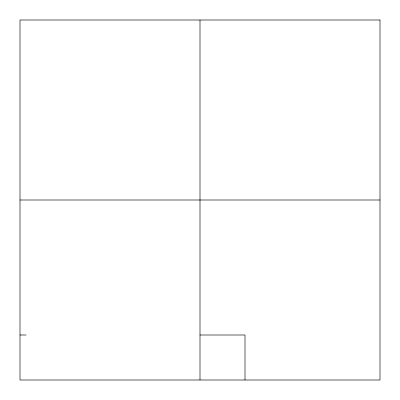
<?xml version="1.0" encoding="UTF-8"?>
<svg xmlns="http://www.w3.org/2000/svg" width="400" height="400" viewBox="0 0 400 400"><rect width="100%" height="100%" fill="white"/><g stroke="black" fill="none" stroke-linecap="round" stroke-linejoin="round"><path stroke-width="0.6" d="M20 200L380 200M20 335L26.095 335M200 335L245 335L245 380M200 20L200 380M380 20L20 20L20 380L380 380L380 20"/></g></svg>
